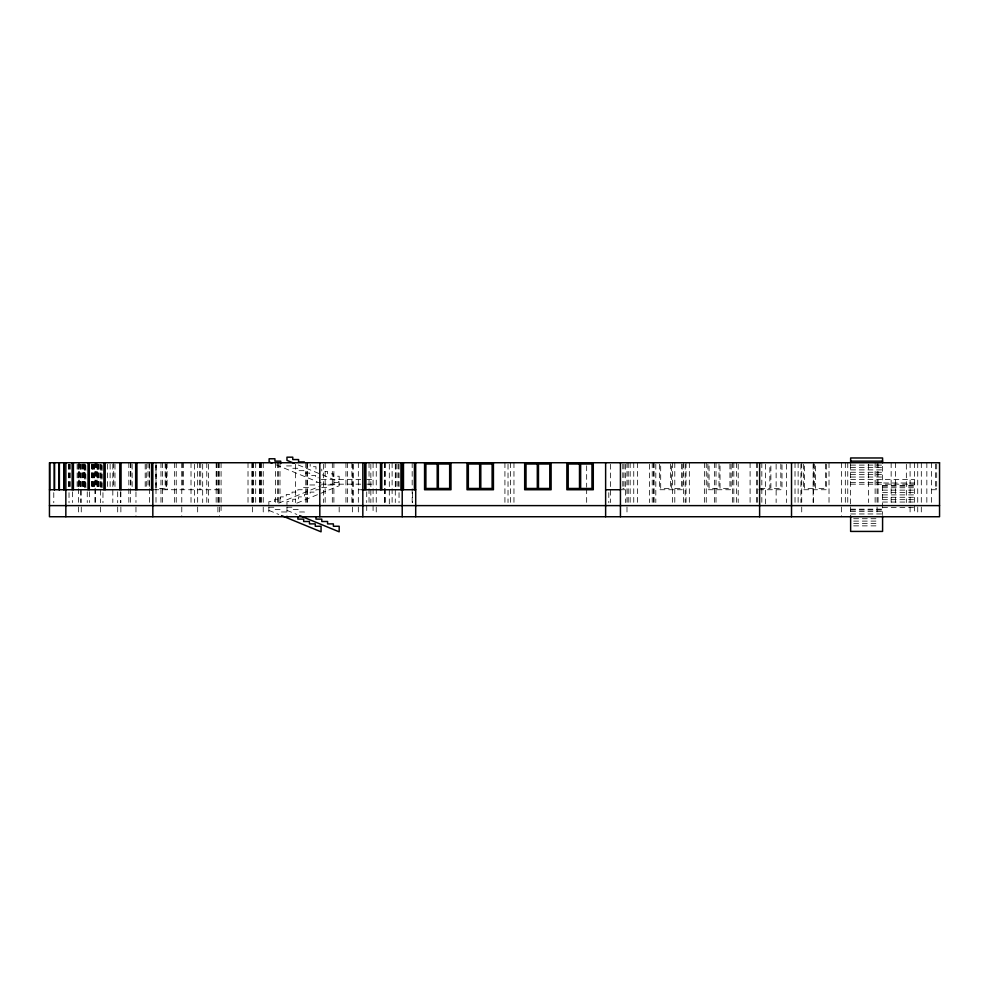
<?xml version="1.0" encoding="UTF-8"?>
<svg xmlns="http://www.w3.org/2000/svg" width="989" height="989" viewBox="0 0 989 989"><rect width="100%" height="100%" fill="white"/><g stroke="black" fill="none" stroke-linecap="round" stroke-linejoin="round"><path stroke-width="0.74" stroke-dasharray="4.95 3.71" d="M278.737 503.154L321.066 485.76M296.848 503.154L339.178 485.76L339.178 476.241L333.38 476.241L333.38 473.855L327.582 473.855L327.582 471.469L321.784 471.469L321.784 469.095M850.627 465.114L882.584 465.114M286.526 465.918L292.324 465.918L292.324 468.292L298.134 468.292L298.134 470.677L303.932 470.677L303.932 473.063L309.73 473.063L309.73 475.437L315.528 475.437L315.528 477.823L318.433 477.823M850.627 467.5L882.584 467.5M850.627 469.886L882.584 469.886M850.627 472.26L882.584 472.26M850.627 474.646L882.584 474.646M850.627 477.032L882.584 477.032M321.326 479.418L360.75 479.418M366.721 479.418L373.076 479.418M850.627 479.418L914.553 479.418M321.066 482.595L315.268 482.595L315.268 484.969L309.47 484.969L309.47 487.354L303.66 487.354L303.66 489.74L297.862 489.74L297.862 492.114L292.064 492.114L292.064 494.5L286.266 494.5L286.266 496.886L280.468 496.886L280.468 499.26L274.658 499.26L274.658 501.646L268.86 501.646L268.86 505.812M339.178 482.595L333.38 482.595L333.38 484.969L327.582 484.969L327.582 487.354L321.784 487.354L321.784 489.74M850.627 482.595L882.584 482.595L882.584 461.146M914.553 482.991L882.584 482.991L882.584 514.577M321.326 484.177L360.75 484.177M366.721 484.177L373.076 484.177M850.627 484.177L914.553 484.177M882.584 485.364L914.553 485.364M882.584 486.168L914.553 486.168M882.584 487.75L914.553 487.75M622.823 488.467L624.01 488.467M759.911 488.467L769.862 488.467L769.862 465.535M935.495 488.467L936.694 488.467M153.938 489.74L217.901 489.74M320.325 489.74L315.973 489.74L315.973 492.114L310.175 492.114L310.175 494.5L304.377 494.5L304.377 496.886L298.579 496.886L298.579 499.26L292.769 499.26L292.769 501.646L286.971 501.646L286.971 505.812M358.327 489.74L362.11 489.74M620.437 489.74L626.989 489.74M758.748 489.74L781.99 489.74L781.99 464.237M931.613 489.74L939.55 489.74M882.584 490.136L914.553 490.136M882.584 492.51L914.553 492.51M882.584 494.896L914.553 494.896M882.584 497.282L914.553 497.282M882.584 499.668L914.553 499.668M882.584 502.041L914.553 502.041M268.86 507.209L274.658 507.209L274.658 509.582L280.468 509.582L280.468 511.968L286.266 511.968L286.266 514.354M286.971 507.209L292.769 507.209L292.769 509.582L298.579 509.582L298.579 511.968L304.377 511.968L304.377 514.354M882.584 507.604L914.553 507.604M850.627 509.187L882.584 509.187M850.627 509.99L882.584 509.99M850.627 511.573L882.584 511.573M850.627 513.959L882.584 513.959M853.668 518.718L879.542 518.718M853.668 521.104L879.542 521.104M853.668 523.49L879.542 523.49M853.668 525.864L879.542 525.864M298.258 464.991L339.178 481.791M276.178 464.842L317.098 481.643M286.971 510.386L296.848 514.441M268.86 510.386L278.737 514.441M936.694 464.002L936.694 489.74M935.495 464.002L935.495 489.74M931.613 462.741L931.613 502.56M926.841 462.741L926.841 502.56M921.303 462.741L921.303 502.56M921.303 507.011L921.303 513.959M917.73 462.741L917.73 502.56M917.73 507.011L917.73 513.959M914.553 462.741L914.553 513.959M910.09 462.741L910.09 502.56M910.09 507.011L910.09 513.959M906.344 464.274L906.344 502.56M895.614 462.741L895.614 502.56M891.151 462.741L891.151 502.56M878.059 462.741L878.059 505.614M877.07 462.741L877.07 502.56M877.07 507.011L877.07 513.959M875.129 462.741L875.129 502.56M868.379 464.274L868.379 502.56M850.627 464.212L850.627 505.614M850.627 506.813L850.627 516.74M847.758 462.741L847.758 502.56M845.323 462.741L845.323 502.56M841.577 462.741L841.577 502.56M841.577 507.011L841.577 516.74M829.017 462.741L829.017 502.56M826.643 464.237L826.643 489.74L803.389 489.74L803.389 464.237M825.469 464.002L825.469 488.467L815.529 488.467L815.529 465.535M814.503 464.002L814.503 488.467L804.564 488.467L804.564 464.002M813.341 462.741L813.341 502.56M813.131 464.274L813.131 502.56M801.72 462.741L801.72 502.56M801.72 507.011L801.72 513.959M800.917 464.274L800.917 502.56M798.123 462.741L798.123 502.56M795.02 462.741L795.02 502.56M786.564 464.274L786.564 502.56M780.828 464.002L780.828 488.467L770.876 488.467L770.876 465.535M776.13 464.274L776.13 502.56M765.597 464.274L765.597 505.614M761.827 462.741L761.827 502.56M757.401 462.741L757.401 502.56M756.61 462.741L756.61 502.56M750.095 462.741L750.095 502.56M738.202 464.274L738.202 502.56M736.533 462.741L736.533 502.56M733.838 462.741L733.838 502.56M732.367 462.741L732.367 502.56M731.118 464.237L731.118 489.74L707.877 489.74L707.877 464.237M729.956 464.002L729.956 488.467L720.017 488.467L720.017 465.535M718.991 464.002L718.991 488.467L709.051 488.467L709.051 464.002M716.011 462.741L716.011 502.56M714.553 462.741L714.553 502.56M706.245 462.741L706.245 505.614M704.366 462.741L704.366 502.56M689.333 462.741L689.333 502.56M686.032 462.741L686.032 502.56M685.167 464.274L685.167 502.56M683.399 462.741L683.399 502.56M682.769 464.237L682.769 489.74L659.527 489.74L659.527 464.237M681.606 464.002L681.606 488.467L671.655 488.467L671.655 465.535M674.795 462.741L674.795 502.56M672.545 462.741L672.545 502.56M670.641 464.002L670.641 488.467L660.689 488.467L660.689 464.002M655.806 464.274L655.806 502.56M654.112 462.741L654.112 502.56M653.506 462.741L653.506 505.614M652.221 462.741L652.221 502.56M649.588 464.274L649.588 502.56M637.46 462.741L637.46 502.56M633.751 462.741L633.751 502.56M630.154 462.741L630.154 502.56M628.2 462.741L628.2 502.56M626.989 462.741L626.989 502.56M626.989 507.011L626.989 513.959M625.518 464.274L625.518 502.56M624.01 464.002L624.01 489.74M622.823 464.002L622.823 489.74M610.572 464.274L610.572 502.56M608.804 492.621L608.804 502.733M586.662 465.794L586.662 487.243M586.662 488.776L586.662 502.56M513.959 462.741L513.959 502.56M510.559 462.741L510.559 502.56M508.025 464.274L508.025 502.56M504.922 462.741L504.922 502.56M412.524 492.621L412.524 502.733M412.178 462.741L412.178 502.56M399.037 464.237L399.037 489.74M399.037 492.621L399.037 502.733M398.147 464.002L398.147 489.74M396.762 464.002L396.96 489.74M395.575 464.002L395.575 489.74M395.291 464.274L395.291 502.56M392.114 462.741L392.114 502.56M389.307 464.274L389.307 505.614M385.537 462.741L385.537 502.56M384.659 462.741L384.659 502.56M384.474 462.741L384.474 502.56M376.253 462.741L376.253 502.56M376.253 507.011L376.253 513.959M373.076 462.741L373.076 502.56M373.076 505.614L373.076 513.959M370.85 464.274L370.85 502.56M369.033 462.741L369.033 502.56M366.721 491.83L366.721 502.56M366.721 505.614L366.721 513.959M358.327 462.741L358.327 502.733M358.327 507.011L358.327 513.959M353.469 464.274L353.469 502.56M352.467 464.249L352.467 502.56M352.467 507.011L352.467 513.959M351.886 462.741L351.886 502.56M347.547 462.741L347.547 505.614M345.952 462.741L345.952 502.56M339.178 507.011L339.178 513.959M333.899 462.741L333.899 505.614M332.316 462.741L332.316 502.56M325.158 462.741L325.158 502.56M323.564 464.274L323.564 502.56M315.973 469.095L315.973 466.709L310.175 466.709L310.175 464.323M307.369 462.741L307.369 505.614M306.862 462.741L306.862 502.56M305.786 462.741L305.786 502.56M295.451 464.274L295.451 502.56M286.971 507.011L286.971 516.74M279.998 462.741L279.998 502.56M278.404 462.741L278.404 502.56M277.427 462.741L277.427 502.56M275.449 462.741L275.449 502.56M268.86 507.011L268.86 513.959M263.235 462.741L263.235 502.56M263.235 507.011L263.235 513.959M261.207 462.741L261.207 502.56M260.911 462.741L260.911 502.56M260.058 462.741L260.058 502.56M259.464 462.741L259.464 502.56M255.706 462.741L255.706 502.56M253.407 462.741L253.407 502.56M252.813 462.741L252.813 502.56M252.529 462.741L252.529 502.56M252.529 507.011L252.529 513.959M251.824 462.741L251.824 502.56M248.016 462.741L248.016 502.56M221.079 462.741L221.079 502.56M221.079 505.614L221.079 513.959M219.484 507.011L219.484 516.74M219.199 462.741L219.199 502.56M218.693 462.741L218.693 502.56M217.901 462.741L217.901 502.733M217.901 507.011L217.901 513.959M216.628 462.741L216.628 489.74M216.158 462.741L216.158 502.56M208.382 464.274L208.382 502.56M206.788 462.741L206.788 502.56M202.683 464.274L202.683 502.56M200.742 462.741L200.742 489.74M199.469 462.741L199.469 489.74M197.664 462.741L197.664 502.56M197.664 507.011L197.664 513.959M194.474 464.274L194.474 502.56M191.013 462.741L191.013 502.56M183.595 462.741L183.595 489.74M182.322 462.741L182.322 489.74M181.778 462.741L181.778 502.56M181.778 507.011L181.778 516.74M176.24 462.741L176.24 502.56M174.657 462.741L174.657 502.56M167.092 462.741L167.092 489.74M166.436 464.237L166.436 489.74M165.991 464.002L165.991 488.467L156.621 488.467L156.621 464.002M165.175 462.741L165.175 489.74M162.567 462.741L162.567 502.56M160.972 462.741L160.972 502.56M156.002 462.741L156.002 502.56M155.656 465.535L155.656 488.467M149.463 462.741L149.463 502.56M149.29 464.237L149.29 488.232M148.016 462.741L148.016 488.232M146.285 464.002L146.285 488.467M145.185 464.237L145.185 489.74M135.963 491.83L135.963 502.56M135.963 507.011L135.963 516.74M132.13 464.237L132.13 488.232M130.869 462.741L130.869 488.232M130.424 462.741L130.424 502.56M128.842 462.741L128.842 502.56M120.868 491.83L120.868 502.56M120.868 507.011L120.868 513.959M120.349 491.83L120.349 502.56M117.691 491.83L117.691 502.733M117.691 507.011L117.691 513.959M114.984 464.237L114.984 489.74M113.71 462.741L113.71 488.232M112.82 464.274L112.82 502.56M110.125 464.237L110.125 488.232M107.628 464.237L107.628 488.232M102.955 492.621L102.955 502.733M102.077 465.535L102.077 488.467M101.78 464.237L101.78 488.232M100.952 465.535L100.952 488.467M100.655 464.237L100.631 502.733M100.631 507.011L100.631 513.959M99.926 464.237L99.926 488.232M98.801 464.237L98.801 489.74M98.418 464.237L98.418 488.232M97.837 464.237L97.837 488.232M97.59 464.237L97.59 488.232M97.206 462.741L97.206 488.232M97.021 464.237L97.021 488.232M96.563 462.741L96.563 488.232M95.55 462.741L95.55 502.56M94.919 462.741L94.919 502.56M94.474 464.237L94.474 488.232M94.017 464.237L94.017 489.74M93.634 464.237L93.634 488.232M92.805 464.237L92.805 488.232M92.422 464.237L92.422 488.232M91.977 464.237L91.977 488.232M91.643 464.002L91.643 488.467M89.505 491.83L89.505 502.56M87.255 491.83L87.255 502.56M85.858 465.535L85.858 488.467M85.536 464.237L85.536 488.232M84.72 465.535L84.72 488.467M84.522 464.002L84.522 489.74M84.399 464.237L84.399 489.74M84.09 464.237L84.09 488.232M83.88 464.002L83.88 489.74M83.323 464.002L83.323 489.74M82.878 464.237L82.878 488.232M82.693 464.002L82.693 489.74M81.259 464.237L81.259 502.56M81.259 507.011L81.259 513.959M80.764 464.237L80.764 489.74M80.678 464.237L80.517 502.56M79.701 464.237L79.701 489.74M79.404 462.741L79.404 488.232M78.49 464.237L78.49 488.232M78.403 462.741L78.403 502.733M78.403 507.011L78.403 513.959M78.106 464.237L78.106 488.232M77.13 464.237L77.13 488.232M72.469 491.83L72.469 502.56M70.145 464.237L70.145 489.74M69.762 464.237L69.762 488.232M69.02 492.621L69.02 502.733M68.933 464.237L68.933 488.232M68.55 464.237L68.55 488.232M53.777 492.621L53.777 502.733"/><path stroke-width="1.48" d="M850.627 461.146L882.584 461.146M304.377 461.937L298.579 461.937L298.579 459.564L292.769 459.564L292.769 457.178L286.971 457.178L286.971 460.355L294.03 463.248M49.45 489.74L152.825 489.74M362.11 489.74L415.701 489.74M605.627 489.74L620.437 489.74M49.45 505.614L939.55 505.614M271.95 463.099L269.119 461.937L269.119 458.772L274.93 458.772L274.93 461.146L280.728 461.146L280.728 463.532M299.667 515.603L339.178 531.822L339.178 526.259L333.38 526.259L333.38 523.886L327.582 523.886L327.582 521.5L321.784 521.5L321.784 519.114L315.973 519.114L315.973 516.74M281.556 515.603L321.066 531.822L321.066 526.259L315.268 526.259L315.268 523.886L309.47 523.886L309.47 521.5L303.66 521.5L303.66 519.114L297.862 519.114L297.862 516.74M882.584 462.741L882.584 457.969L850.627 457.969L850.627 462.741M882.584 516.11L882.584 531.427L850.627 531.427L850.627 516.11M791.521 462.741L791.521 516.74M759.614 462.741L759.614 516.74M620.437 462.741L620.437 516.74M605.627 462.741L605.627 516.74M593.289 462.741L593.289 489.74L566.858 489.74L566.858 462.741M551.108 462.741L551.108 489.74L524.677 489.74L524.677 462.741M493.437 462.741L493.437 489.74L467.018 489.74L467.018 462.741M450.984 462.741L450.984 489.74L424.565 489.74L424.565 462.741M415.701 462.741L415.701 516.74M414.428 462.741L414.428 489.74M403.487 462.741L403.487 489.74M402.214 462.741L402.214 516.74M400.941 462.741L400.941 489.74M381.779 462.741L381.779 489.74M380.518 462.741L380.518 489.74M365.905 462.741L365.905 489.74M364.632 462.741L364.632 489.74M362.827 462.741L362.827 516.74M319.806 462.741L319.806 516.74M152.825 462.741L152.825 516.74M151.552 462.741L151.552 489.74M136.939 462.741L136.939 489.74M135.666 462.741L135.666 489.74M121.054 462.741L121.054 489.74M119.793 462.741L119.793 489.74M105.18 462.741L105.18 489.74M103.907 462.741L103.907 489.74M89.294 462.741L89.294 489.74M88.021 462.741L88.021 489.74M73.409 462.741L73.409 489.74M72.148 462.741L72.148 489.74M65.843 462.741L65.843 516.74M64.161 462.741L64.161 489.74M63.778 462.741L63.778 489.74M59.377 462.741L59.377 489.74M59.006 462.741L59.006 489.74M54.605 462.741L54.605 489.74M54.222 462.741L54.222 489.74M49.833 462.741L49.833 489.74M939.55 462.741L49.45 462.741L49.45 516.74L939.55 516.74L939.55 462.741M437.2 464.002L425.888 464.002L425.888 488.467L437.2 488.467L437.2 464.002M449.661 464.002L438.35 464.002L438.35 488.467L449.661 488.467L449.661 464.002M479.653 464.002L468.341 464.002L468.341 488.467L479.653 488.467L479.653 464.002M492.114 464.002L480.802 464.002L480.802 488.467L492.114 488.467L492.114 464.002M537.311 464.002L526.012 464.002L526.012 488.467L537.311 488.467L537.311 464.002M549.785 464.002L538.473 464.002L538.473 488.467L549.785 488.467L549.785 464.002M579.492 464.002L568.193 464.002L568.193 488.467L579.492 488.467L579.492 464.002M591.966 464.002L580.654 464.002L580.654 488.467L591.966 488.467L591.966 464.002"/></g></svg>
